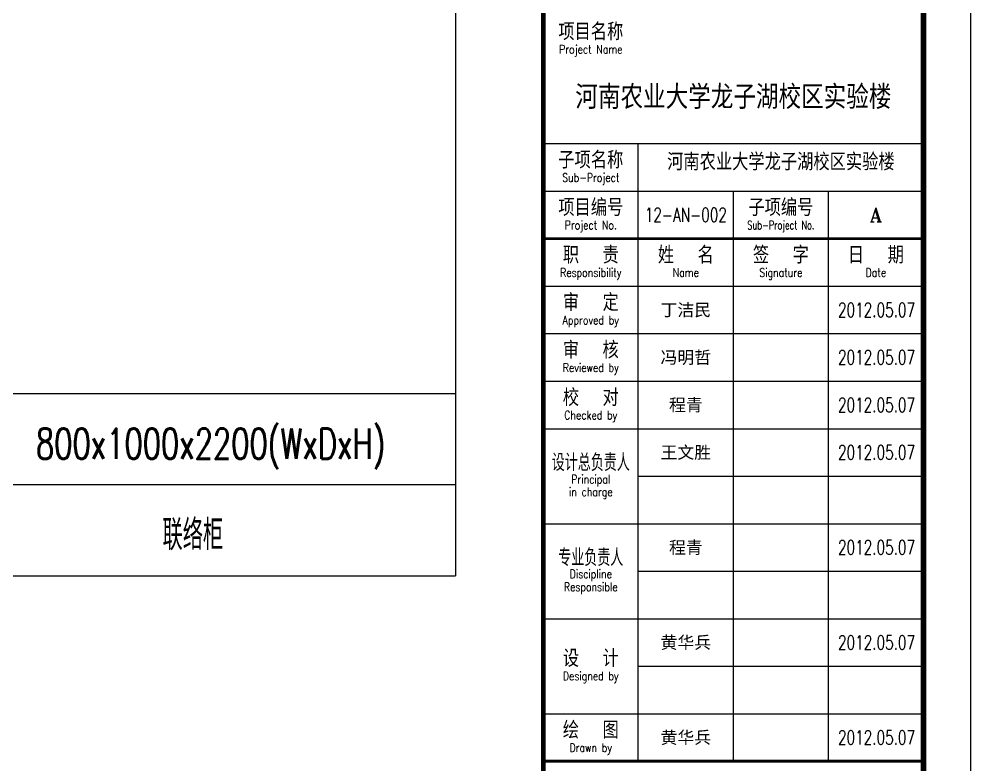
# Model space of a CAD drawing. Extents: x -336391 to 664021, y -458009 to -178412.
# Drawn here: x 270923 to 290955, y -442387 to -426687 of the extents above; entities that cross this region are included whole.
import ezdxf
from ezdxf.enums import TextEntityAlignment as Align

# ---------------------------------------------------------------- set-up
doc = ezdxf.new("R2010")
doc.units = 0
doc.header["$LTSCALE"] = 1000
doc.header["$MEASUREMENT"] = 0
for name, color, linetype in [('A-墙线', 7, 'CONTINUOUS'), ('图框', 7, 'CONTINUOUS'), ('电气-文字', 4, 'CONTINUOUS'), ('电气-设备标注', 4, 'CONTINUOUS')]:
    doc.layers.add(name, color=color, linetype=linetype)
doc.styles.add('HZ', font='tjromans.shx', dxfattribs={"width": 0.75, "bigfont": 'tjhztxt.shx'})
doc.styles.add('TKZ1_tjhts.shx', font='tjromant.shx', dxfattribs={"bigfont": 'tjhts.shx'})
doc.styles.add('TKZ2_tjkts.shx', font='tjromant.shx', dxfattribs={"bigfont": 'tjkts.shx'})
doc.styles.add('黑体', font='simhei.ttf')

# ---------------------------------------------------------------- blocks, each defined once
blk = doc.blocks.new('tk2')
at = {"layer": '图框'}
for p, q in [((118900, 0), (118900, 84100)), ((109900, 28700), (117900, 28700)), ((111900, 15700), (111900, 28700)), ((109900, 27700), (117900, 27700)), ((113900, 15700), (113900, 27700)), ((115900, 15700), (115900, 27700)), ((109900, 25700), (117900, 25700)), ((109900, 24700), (117900, 24700)), ((109900, 23700), (117900, 23700)), ((109900, 22700), (117900, 22700)), ((111900, 21700), (117900, 21700)), ((109900, 20700), (117900, 20700)), ((111900, 19700), (117900, 19700)), ((109900, 18700), (117900, 18700)), ((111900, 17700), (117900, 17700)), ((109900, 16700), (117900, 16700))]:
    blk.add_line(p, q, dxfattribs=at)
at = {"layer": '图框', "const_width": 120}
blk.add_lwpolyline([(117900, 1000), (117900, 83100), (2500, 83100), (2500, 1000)], close=True, dxfattribs=at)
at = {"layer": '图框'}
for points, const_width in [([(109900, 83100), (109900, 1000)], 100), ([(109900, 26700), (117900, 26700)], 60), ([(109900, 15700), (117900, 15700)], 60)]:
    blk.add_lwpolyline(points, dxfattribs=dict(at, const_width=const_width))
for s, height, style, p in [('项目名称', 360, 'TKZ2_tjkts.shx', (110900, 31055)), ('河南农业大学龙子湖校区实验楼', 500, 'TKZ1_tjhts.shx', (113900, 29679)), ('子项名称', 360, 'TKZ2_tjkts.shx', (110900, 28355)), ('河南农业大学龙子湖校区实验楼', 360, 'TKZ1_tjhts.shx', (114900, 28316)), ('项目编号', 360, 'TKZ2_tjkts.shx', (110900, 27355)), ('子项编号', 360, 'TKZ2_tjkts.shx', (114900, 27355)), ('A', 300, 'TKZ1_tjhts.shx', (116900, 27200)), ('职  责', 360, 'TKZ2_tjkts.shx', (110900, 26355)), ('姓  名', 360, 'TKZ2_tjkts.shx', (112900, 26355)), ('签  字', 360, 'TKZ2_tjkts.shx', (114900, 26355)), ('日  期', 360, 'TKZ2_tjkts.shx', (116900, 26355)), ('审  定', 360, 'TKZ2_tjkts.shx', (110900, 25355)), ('丁洁民', 260, '黑体', (112900, 25200)), ('审  核', 360, 'TKZ2_tjkts.shx', (110900, 24355)), ('冯明哲', 260, '黑体', (112900, 24200)), ('校  对', 360, 'TKZ2_tjkts.shx', (110900, 23355)), ('程青', 260, '黑体', (112900, 23200)), ('王文胜', 260, '黑体', (112900, 22200)), ('程青', 260, '黑体', (112900, 20200)), ('黄华兵', 260, '黑体', (112900, 18200)), ('设  计', 360, 'TKZ2_tjkts.shx', (110900, 17865)), ('绘  图', 360, 'TKZ2_tjkts.shx', (110900, 16355)), ('黄华兵', 260, '黑体', (112900, 16200))]:
    blk.add_text(s, height=height, dxfattribs=dict(at, style=style)).set_placement(p, align=Align.MIDDLE_CENTER)
for s, height, style, width, p in [('Project Name', 180, 'TKZ2_tjkts.shx', 0.8, (110900, 30685)), ('Sub-Project', 180, 'TKZ2_tjkts.shx', 0.8, (110900, 27985)), ('12-AN-002', 300, 'TKZ1_tjhts.shx', 0.7, (112900, 27200)), ('Project No.', 180, 'TKZ2_tjkts.shx', 0.8, (110900, 26985)), ('Sub-Project No.', 180, 'TKZ2_tjkts.shx', 0.7, (114900, 26985)), ('Responsibility', 180, 'TKZ2_tjkts.shx', 0.8, (110900, 25985)), ('Name', 180, 'TKZ2_tjkts.shx', 0.8, (112900, 25985)), ('Signature', 180, 'TKZ2_tjkts.shx', 0.8, (114900, 25985)), ('Date', 180, 'TKZ2_tjkts.shx', 0.8, (116900, 25985)), ('2012.05.07', 300, 'TKZ1_tjhts.shx', 0.7, (116913, 25200)), ('Approved by', 180, 'TKZ2_tjkts.shx', 0.8, (110900, 24985)), ('2012.05.07', 300, 'TKZ1_tjhts.shx', 0.7, (116913, 24200)), ('Reviewed by', 180, 'TKZ2_tjkts.shx', 0.8, (110900, 23985)), ('2012.05.07', 300, 'TKZ1_tjhts.shx', 0.7, (116913, 23200)), ('Checked by', 180, 'TKZ2_tjkts.shx', 0.8, (110900, 22985)), ('2012.05.07', 300, 'TKZ1_tjhts.shx', 0.7, (116913, 22200)), ('设计总负责人', 360, 'TKZ2_tjkts.shx', 0.8, (110900, 21988)), ('Principal', 180, 'TKZ2_tjkts.shx', 0.8, (110900, 21635)), ('in charge', 180, 'TKZ2_tjkts.shx', 0.8, (110900, 21370)), ('2012.05.07', 300, 'TKZ1_tjhts.shx', 0.7, (116913, 20200)), ('专业负责人', 360, 'TKZ2_tjkts.shx', 0.8, (110900, 19988)), ('Discipline', 180, 'TKZ2_tjkts.shx', 0.8, (110900, 19643)), ('Responsible', 180, 'TKZ2_tjkts.shx', 0.8, (110900, 19370)), ('2012.05.07', 300, 'TKZ1_tjhts.shx', 0.7, (116913, 18200)), ('Designed by', 180, 'TKZ2_tjkts.shx', 0.8, (110900, 17495)), ('2012.05.07', 300, 'TKZ1_tjhts.shx', 0.7, (116913, 16200)), ('Drawn by', 180, 'TKZ2_tjkts.shx', 0.8, (110900, 15985))]:
    blk.add_text(s, height=height, dxfattribs=dict(at, style=style, width=width)).set_placement(p, align=Align.MIDDLE_CENTER)

msp = doc.modelspace()

# ---------------------------------------------------------------- linework, layer by layer
at = {"layer": '电气-文字'}
for p, q in [((280108.1, -382726), (280108.1, -438406)), ((251308.1, -434566), (280108.1, -434566)), ((251308.1, -436486), (280108.1, -436486)), ((251308.1, -438406), (280108.1, -438406))]:
    msp.add_line(p, q, dxfattribs=at)

# ---------------------------------------------------------------- block references
at = {"layer": 'A-墙线'}
msp.add_blockref('tk2', (172054.8, -458008.9), dxfattribs=at)

# ---------------------------------------------------------------- texts
at = {"layer": '电气-设备标注', "style": 'HZ', "width": 0.7}
for s, p in [('800x1000x2200(WxDxH)', (271279.6, -435945.7)), ('联络柜', (273942.1, -437865.7))]:
    msp.add_text(s, height=640, dxfattribs=at).set_placement(p)

doc.saveas('drawing.dxf')
